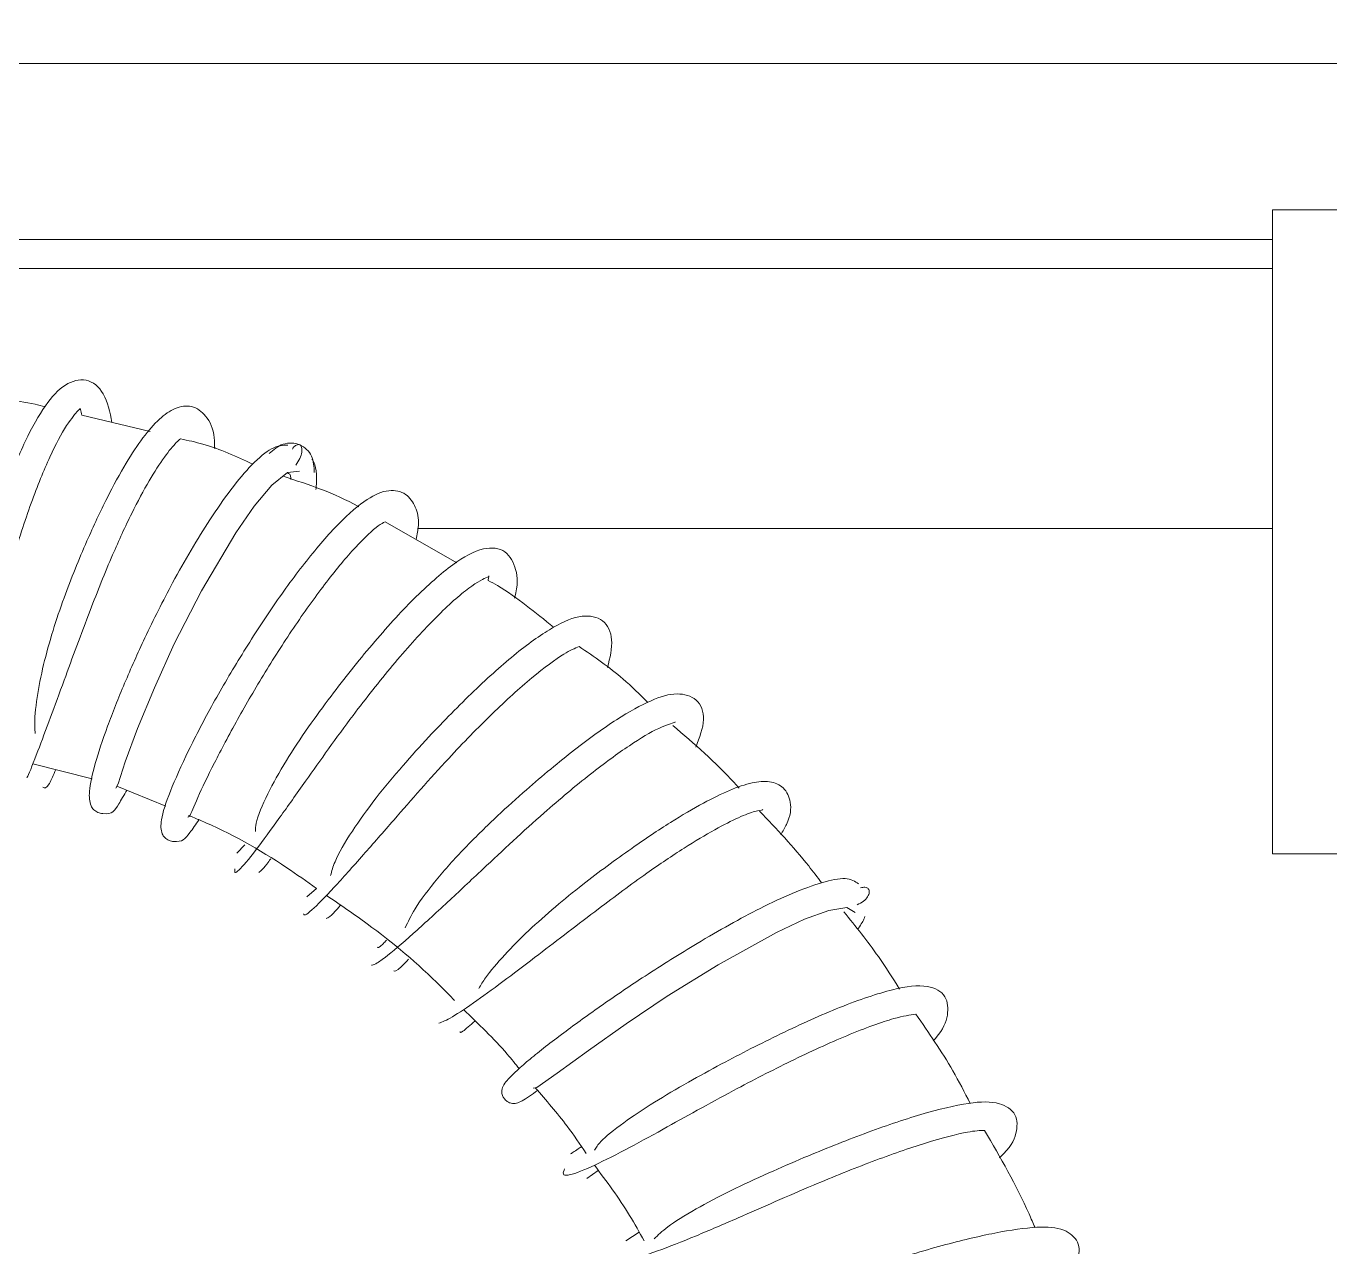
# Model space of a CAD drawing. Extents: x 14808 to 20058, y -13198 to -11680.
# Drawn here: x 15009.18 to 15031.46, y -12990.27 to -12969.41 of the extents above; entities that cross this region are included whole.
import ezdxf

# ---------------------------------------------------------------- set-up
doc = ezdxf.new("R2010")
doc.units = 0
doc.header["$LTSCALE"] = 7
doc.header["$MEASUREMENT"] = 0
doc.layers.get('0').update_dxf_attribs({"color": 2, "linetype": 'CONTINUOUS'})
doc.styles.add('GHS', font='romans', dxfattribs={"bigfont": 'ghs'})
doc.dimstyles.new('STANDARD$7', dxfattribs={"dimtxt": 3.5, "dimasz": 3, "dimexe": 1, "dimexo": 0.0625, "dimgap": 1, "dimtad": 1, "dimdec": 4, "dimzin": 0, "dimdsep": 46, "dimtxsty": 'GHS', "dimcen": 1, "dimclrt": 2, "dimadec": 0, "dimazin": 0, "dimtfac": 1, "dimtdec": 4, "dimtofl": 0, "dimtmove": 0, "dimatfit": 3, "dimfxl": 1, "dimtolj": 1, "dimtzin": 0, "dimarcsym": 0})

# ---------------------------------------------------------------- blocks, each defined once
blk = doc.blocks.new('A$C42703619')
at = {"linetype": 'Continuous', "lineweight": 0}
h = blk.add_hatch(dxfattribs=at)
h.set_pattern_fill('ANSI31', color=2, scale=0.25, style=0)
h.set_pattern_definition([(45, (121.7189, 108.7142), (-0.561266, 0.561266), [])])
edge = h.paths.add_edge_path(flags=0)
edge.add_line((1.361, 15.67), (1, 43.222))
edge.add_line((1, 43.222), (0, 43.222))
edge.add_line((0, 43.222), (0.361, 15.657))
edge.add_arc((5.36, 15.722), 5, 180.75, 270)
edge.add_line((5.36, 10.722), (72.019, 10.722))
edge.add_line((72.019, 10.722), (72.019, 11.722))
edge.add_line((72.019, 11.722), (5.36, 11.722))
edge.add_arc((5.36, 15.722), 4, 180.75, 270, ccw=False)
at = {"color": 7, "linetype": 'Continuous', "lineweight": 15}
for p, q in [((34, 43.222), (78.5, 43.222)), ((78.25, 41.972), (77.5, 41.972)), ((77.5, 41.972), (77.5, 36.472)), ((77.5, 41.472), (43.25, 41.472)), ((67.911, 40.079), (67.326, 40.218)), ((70.533, 38.959), (69.919, 39.309)), ((66.908, 37.241), (67.415, 37.114)), ((67.627, 37.051), (68.045, 36.88)), ((68.72, 36.55), (68.653, 36.478)), ((77.5, 36.472), (85.5, 36.472)), ((69.332, 36.177), (69.25, 36.104)), ((71.642, 33.7), (71.739, 33.767)), ((72.09, 33.239), (71.976, 33.166))]:
    blk.add_line(p, q, dxfattribs=at)
at = {"color": 8, "linetype": 'Continuous', "lineweight": 15}
for p, q in [((43.25, 41.719), (77.5, 41.719)), ((70.199, 39.252), (77.5, 39.252))]:
    blk.add_line(p, q, dxfattribs=at)
at = {"color": 7, "linetype": 'Continuous', "lineweight": 15, "flags": 128}
for points in [[(67.617, 37.033), (67.638, 37.07), (67.699, 37.257), (67.804, 37.544), (67.947, 37.89), (68.117, 38.265), (68.349, 38.719), (68.642, 39.215), (68.8, 39.441), (68.952, 39.621), (69.086, 39.728), (69.187, 39.74), (69.187, 39.74)], [(71.185, 34.471), (71.216, 34.475), (71.388, 34.597), (71.657, 34.793), (71.98, 35.021), (72.33, 35.255), (72.764, 35.525), (73.262, 35.801), (73.501, 35.913), (73.709, 35.989), (73.863, 36.014), (73.936, 35.972), (73.936, 35.972)]]:
    blk.add_lwpolyline(points, dxfattribs=at)
at = {"color": 7, "linetype": 'Continuous', "lineweight": 15}
for points, knots in [([(67.585, 40.156), (67.567, 40.245), (67.531, 40.416), (67.373, 40.546), (67.173, 40.493), (67.014, 40.312), (66.842, 40.01), (66.665, 39.581), (66.519, 39.137), (66.404, 38.727), (66.322, 38.369), (66.269, 38.012), (66.253, 37.728), (66.277, 37.616), (66.285, 37.574)], [0, 0, 0, 0, 0.092267, 0.178205, 0.259955, 0.350757, 0.447389, 0.546623, 0.650735, 0.713071, 0.784116, 0.863012, 0.948904, 1, 1, 1, 1]), ([(67.013, 40.292), (66.985, 40.299), (66.788, 40.347), (66.585, 40.36), (66.411, 40.372)], [0, 0, 0, 0, 0.142677, 1, 1, 1, 1]), ([(66.23, 37.132), (66.233, 37.134), (66.241, 37.138), (66.279, 37.244), (66.346, 37.482), (66.445, 37.871), (66.569, 38.368), (66.713, 38.925), (66.89, 39.472), (67.054, 39.877), (67.197, 40.145), (67.308, 40.274), (67.311, 40.265), (67.312, 40.29), (67.324, 40.227), (67.326, 40.218)], [0, 0, 0, 0, 0.055603, 0.109189, 0.2084, 0.296843, 0.37442, 0.498954, 0.593687, 0.682851, 0.76883, 0.847863, 0.91599, 0.987701, 1, 1, 1, 1]), ([(68.463, 39.932), (68.462, 39.964), (68.458, 40.088), (68.404, 40.211), (68.273, 40.312), (68.121, 40.287), (67.941, 40.157), (67.752, 39.901), (67.539, 39.512), (67.358, 39.124), (67.196, 38.726), (67.075, 38.368), (66.994, 38.077), (66.941, 37.798), (66.919, 37.599), (66.928, 37.519), (66.93, 37.5)], [0, 0, 0, 0, 0.029539, 0.113271, 0.182073, 0.246398, 0.312456, 0.453014, 0.530478, 0.613199, 0.713633, 0.772447, 0.836279, 0.904673, 0.977394, 1, 1, 1, 1]), ([(66.858, 37.12), (66.86, 37.124), (66.876, 37.156), (66.947, 37.335), (67.053, 37.619), (67.202, 38.024), (67.38, 38.51), (67.576, 39.002), (67.75, 39.38), (67.903, 39.665), (68.031, 39.865), (68.129, 39.983), (68.16, 40.008), (68.171, 40.017)], [0, 0, 0, 0, 0.01834, 0.128186, 0.229097, 0.320707, 0.476091, 0.599073, 0.698036, 0.789969, 0.875923, 0.955843, 1, 1, 1, 1]), ([(68.788, 39.801), (68.649, 39.865), (68.449, 39.958), (68.235, 40.003), (68.171, 40.017)], [0, 0, 0, 0, 0.698613, 1, 1, 1, 1]), ([(69.087, 39.964), (69.044, 39.962), (68.961, 39.958), (68.789, 39.813), (68.607, 39.598), (68.378, 39.269), (68.12, 38.832), (67.874, 38.34), (67.686, 37.92), (67.537, 37.546), (67.433, 37.225), (67.386, 37.013), (67.392, 36.904), (67.423, 36.853), (67.461, 36.824), (67.587, 36.799), (67.62, 36.861), (67.688, 36.974), (67.712, 37.016)], [0, 0, 0, 0, 0.078985, 0.152108, 0.219494, 0.281256, 0.387681, 0.472772, 0.544374, 0.618456, 0.695934, 0.774602, 0.832892, 0.852583, 0.866121, 0.878094, 0.955139, 1, 1, 1, 1]), ([(69.314, 39.728), (69.311, 39.778), (69.308, 39.854), (69.25, 39.93), (69.191, 39.97), (69.121, 39.984), (69.024, 39.973), (68.966, 39.924), (68.927, 39.891)], [0, 0, 0, 0, 0.243391, 0.370588, 0.499428, 0.628418, 0.755971, 1, 1, 1, 1]), ([(69.155, 39.793), (69.168, 39.812), (69.195, 39.851), (69.209, 39.904), (69.208, 39.946), (69.191, 39.971), (69.163, 39.967), (69.139, 39.952), (69.128, 39.933), (69.127, 39.93)], [0, 0, 0, 0, 0.1596692, 0.3209039, 0.4833252, 0.6460907, 0.8086389, 0.97055, 1, 1, 1, 1]), ([(69.328, 39.585), (69.329, 39.591), (69.338, 39.703), (69.329, 39.799), (69.297, 39.839), (69.294, 39.841)], [0, 0, 0, 0, 0.054427, 0.937402, 1, 1, 1, 1]), ([(69.693, 39.437), (69.691, 39.438), (69.489, 39.553), (69.267, 39.626), (69.048, 39.697)], [0, 0, 0, 0, 0.010833, 1, 1, 1, 1]), ([(69.084, 39.726), (69.098, 39.721), (69.114, 39.716), (69.113, 39.674), (69.113, 39.671)], [0, 0, 0, 0, 0.918007, 1, 1, 1, 1]), ([(70.183, 39.158), (70.191, 39.2), (70.215, 39.315), (70.185, 39.434), (70.101, 39.562), (69.939, 39.59), (69.76, 39.51), (69.527, 39.308), (69.252, 38.99), (68.966, 38.6), (68.692, 38.176), (68.441, 37.748), (68.227, 37.339), (68.074, 36.992), (67.999, 36.771), (68.002, 36.665), (68.028, 36.615), (68.074, 36.582), (68.181, 36.566), (68.226, 36.616), (68.301, 36.724), (68.328, 36.763)], [0, 0, 0, 0, 0.026443, 0.073466, 0.119715, 0.170041, 0.231891, 0.304471, 0.377831, 0.448953, 0.518186, 0.587476, 0.659197, 0.73381, 0.806938, 0.857774, 0.873855, 0.884096, 0.895281, 0.961905, 1, 1, 1, 1]), ([(68.233, 36.785), (68.237, 36.787), (68.254, 36.792), (68.31, 36.945), (68.449, 37.229), (68.649, 37.61), (68.89, 38.023), (69.154, 38.434), (69.424, 38.81), (69.668, 39.103), (69.853, 39.275), (69.902, 39.3), (69.919, 39.309)], [0, 0, 0, 0, 0.03556, 0.14608, 0.263347, 0.37766, 0.488573, 0.598739, 0.711469, 0.826416, 0.939176, 1, 1, 1, 1]), ([(71.023, 38.655), (71.024, 38.658), (71.056, 38.763), (71.05, 38.894), (70.957, 39.081), (70.744, 39.097), (70.501, 38.958), (70.175, 38.673), (69.811, 38.272), (69.501, 37.882), (69.252, 37.542), (69.06, 37.253), (68.904, 36.971), (68.814, 36.761), (68.811, 36.685), (68.81, 36.663)], [0, 0, 0, 0, 0.002834, 0.089818, 0.167676, 0.251386, 0.355228, 0.466376, 0.57221, 0.675573, 0.736407, 0.805745, 0.882723, 0.9665, 1, 1, 1, 1]), ([(68.636, 36.344), (68.634, 36.329), (68.629, 36.302), (68.676, 36.333), (68.796, 36.477), (69.004, 36.761), (69.28, 37.15), (69.608, 37.614), (69.985, 38.092), (70.328, 38.475), (70.611, 38.737), (70.8, 38.847), (70.806, 38.833), (70.807, 38.861), (70.8, 38.813), (70.799, 38.808)], [0, 0, 0, 0, 0.053771, 0.105682, 0.201947, 0.287838, 0.363182, 0.484054, 0.57724, 0.671353, 0.76906, 0.859185, 0.928318, 0.992336, 1, 1, 1, 1]), ([(71.358, 38.407), (71.203, 38.534), (71.026, 38.681), (70.826, 38.793), (70.799, 38.808)], [0, 0, 0, 0, 0.867706, 1, 1, 1, 1]), ([(71.819, 38.064), (71.839, 38.146), (71.879, 38.303), (71.796, 38.486), (71.592, 38.521), (71.363, 38.422), (71.051, 38.204), (70.679, 37.871), (70.342, 37.528), (70.057, 37.213), (69.827, 36.936), (69.624, 36.653), (69.488, 36.421), (69.463, 36.324), (69.453, 36.287)], [0, 0, 0, 0, 0.088423, 0.168836, 0.249144, 0.345177, 0.44839, 0.550557, 0.654097, 0.715629, 0.785763, 0.863642, 0.948436, 1, 1, 1, 1]), ([(69.221, 35.959), (69.224, 35.953), (69.23, 35.941), (69.305, 35.999), (69.461, 36.158), (69.715, 36.443), (70.044, 36.819), (70.421, 37.252), (70.835, 37.676), (71.18, 37.99), (71.451, 38.19), (71.539, 38.227), (71.577, 38.243)], [0, 0, 0, 0, 0.06524, 0.128125, 0.244572, 0.348368, 0.439516, 0.585878, 0.697909, 0.806951, 0.915894, 1, 1, 1, 1]), ([(72.165, 37.766), (72.095, 37.834), (71.914, 38.011), (71.706, 38.155), (71.577, 38.243)], [0, 0, 0, 0, 0.385271, 1, 1, 1, 1]), ([(72.575, 37.384), (72.606, 37.465), (72.666, 37.622), (72.599, 37.803), (72.407, 37.857), (72.195, 37.792), (71.902, 37.63), (71.536, 37.366), (71.181, 37.071), (70.865, 36.786), (70.601, 36.527), (70.354, 36.253), (70.169, 36.008), (70.115, 35.891), (70.091, 35.841)], [0, 0, 0, 0, 0.0889206, 0.1727789, 0.2503604, 0.3383427, 0.4332665, 0.5316876, 0.6356036, 0.697971, 0.7690723, 0.8479714, 0.9339376, 1, 1, 1, 1]), ([(69.802, 35.522), (69.811, 35.522), (69.829, 35.523), (69.936, 35.597), (70.134, 35.766), (70.434, 36.041), (70.813, 36.397), (71.234, 36.791), (71.671, 37.157), (72.014, 37.407), (72.263, 37.557), (72.398, 37.594), (72.398, 37.598), (72.398, 37.599)], [0, 0, 0, 0, 0.063148, 0.12393, 0.236498, 0.336744, 0.424804, 0.566323, 0.673761, 0.77417, 0.869978, 0.956844, 1, 1, 1, 1]), ([(72.944, 37.032), (72.931, 37.047), (72.758, 37.242), (72.56, 37.412), (72.378, 37.568)], [0, 0, 0, 0, 0.0780185, 1, 1, 1, 1]), ([(66.993, 37.042), (67.008, 37.034), (67.032, 37.022), (67.085, 37.146), (67.105, 37.192)], [0, 0, 0, 0, 0.636569, 1, 1, 1, 1]), ([(73.299, 36.635), (73.317, 36.665), (73.381, 36.776), (73.396, 36.9), (73.337, 37.045), (73.203, 37.098), (73.001, 37.08), (72.721, 36.957), (72.354, 36.742), (72.005, 36.508), (71.66, 36.254), (71.365, 36.015), (71.134, 35.81), (70.931, 35.603), (70.787, 35.434), (70.737, 35.351), (70.719, 35.322)], [0, 0, 0, 0, 0.031558, 0.115684, 0.18081, 0.240655, 0.303352, 0.440041, 0.516301, 0.598195, 0.697916, 0.756301, 0.819615, 0.887536, 0.959827, 1, 1, 1, 1]), ([(68.239, 36.8), (68.272, 36.786), (68.566, 36.668), (68.935, 36.459), (69.248, 36.236), (69.332, 36.176)], [0, 0, 0, 0, 0.085812, 0.754882, 1, 1, 1, 1]), ([(70.379, 35.025), (70.409, 35.036), (70.469, 35.058), (70.687, 35.206), (70.944, 35.394), (71.291, 35.657), (71.707, 35.977), (72.13, 36.293), (72.471, 36.523), (72.738, 36.682), (72.942, 36.786), (73.085, 36.84), (73.149, 36.847), (73.147, 36.85), (73.146, 36.851)], [0, 0, 0, 0, 0.101722, 0.196756, 0.284007, 0.36317, 0.497724, 0.604224, 0.689762, 0.768759, 0.841962, 0.909278, 0.971071, 1, 1, 1, 1]), ([(73.648, 36.225), (73.612, 36.273), (73.449, 36.489), (73.263, 36.685), (73.118, 36.837)], [0, 0, 0, 0, 0.22297, 1, 1, 1, 1]), ([(68.839, 36.313), (68.859, 36.328), (68.882, 36.344), (68.935, 36.421), (68.941, 36.429)], [0, 0, 0, 0, 0.893751, 1, 1, 1, 1]), ([(73.965, 36.215), (73.934, 36.236), (73.874, 36.277), (73.665, 36.236), (73.413, 36.145), (73.063, 35.981), (72.624, 35.735), (72.158, 35.443), (71.767, 35.178), (71.426, 34.932), (71.137, 34.706), (70.97, 34.555), (70.916, 34.478), (70.915, 34.427), (70.923, 34.403), (70.93, 34.391), (70.936, 34.381), (70.95, 34.365), (70.973, 34.348), (71.022, 34.332), (71.081, 34.35), (71.174, 34.417), (71.22, 34.451)], [0, 0, 0, 0, 0.078401, 0.150986, 0.217856, 0.279034, 0.384398, 0.468595, 0.540036, 0.616191, 0.698067, 0.782509, 0.840965, 0.857999, 0.86361, 0.865783, 0.867625, 0.871026, 0.875563, 0.890272, 0.944705, 1, 1, 1, 1]), ([(69.416, 36.118), (69.534, 36.038), (69.878, 35.804), (70.242, 35.497), (70.474, 35.259), (70.513, 35.219)], [0, 0, 0, 0, 0.299592, 0.881112, 1, 1, 1, 1]), ([(73.952, 36.036), (73.972, 36.046), (74.011, 36.066), (74.045, 36.106), (74.06, 36.144), (74.051, 36.175), (74.023, 36.19), (73.995, 36.184), (73.981, 36.182)], [0, 0, 0, 0, 0.168085, 0.337077, 0.50695, 0.677165, 0.847456, 1, 1, 1, 1]), ([(69.415, 35.92), (69.433, 35.926), (69.454, 35.932), (69.529, 36.024), (69.537, 36.034)], [0, 0, 0, 0, 0.895562, 1, 1, 1, 1]), ([(74.315, 35.316), (74.256, 35.41), (74.111, 35.64), (73.94, 35.851), (73.839, 35.977)], [0, 0, 0, 0, 0.407648, 1, 1, 1, 1]), ([(73.956, 35.825), (73.978, 35.858), (74.006, 35.899), (74.015, 35.929), (74.017, 35.936)], [0, 0, 0, 0, 0.78003, 1, 1, 1, 1]), ([(69.931, 35.734), (69.921, 35.723), (69.86, 35.661), (69.856, 35.669), (69.853, 35.675)], [0, 0, 0, 0, 0.168024, 1, 1, 1, 1]), ([(69.994, 35.472), (70.002, 35.468), (70.014, 35.464), (70.098, 35.55), (70.12, 35.573)], [0, 0, 0, 0, 0.73471, 1, 1, 1, 1]), ([(74.603, 34.875), (74.611, 34.884), (74.684, 34.967), (74.735, 35.08), (74.725, 35.275), (74.54, 35.363), (74.268, 35.326), (73.83, 35.179), (73.311, 34.945), (72.859, 34.714), (72.493, 34.514), (72.201, 34.341), (71.938, 34.166), (71.759, 34.022), (71.722, 33.964), (71.707, 33.941)], [0, 0, 0, 0, 0.010413, 0.091566, 0.160912, 0.238687, 0.34401, 0.458619, 0.564881, 0.665574, 0.724452, 0.791622, 0.866227, 0.947621, 1, 1, 1, 1]), ([(70.588, 35.142), (70.717, 35.019), (70.885, 34.858), (71.033, 34.677), (71.067, 34.635)], [0, 0, 0, 0, 0.766397, 1, 1, 1, 1]), ([(71.453, 33.782), (71.446, 33.765), (71.43, 33.73), (71.488, 33.721), (71.65, 33.78), (71.945, 33.929), (72.354, 34.151), (72.845, 34.427), (73.398, 34.711), (73.886, 34.935), (74.284, 35.079), (74.401, 35.095), (74.454, 35.103)], [0, 0, 0, 0, 0.062271, 0.122168, 0.233124, 0.332011, 0.418981, 0.558996, 0.667556, 0.780382, 0.900396, 1, 1, 1, 1]), ([(74.918, 34.34), (74.87, 34.434), (74.734, 34.699), (74.564, 34.944), (74.454, 35.103)], [0, 0, 0, 0, 0.353396, 1, 1, 1, 1]), ([(70.56, 34.954), (70.56, 34.947), (70.56, 34.933), (70.645, 35.008), (70.686, 35.043)], [0, 0, 0, 0, 0.533886, 1, 1, 1, 1]), ([(71.202, 34.473), (71.296, 34.366), (71.451, 34.188), (71.584, 33.991), (71.637, 33.913)], [0, 0, 0, 0, 0.600685, 1, 1, 1, 1]), ([(75.166, 33.874), (75.17, 33.877), (75.257, 33.958), (75.319, 34.064), (75.326, 34.259), (75.158, 34.361), (74.916, 34.353), (74.517, 34.259), (74.024, 34.09), (73.567, 33.908), (73.179, 33.74), (72.857, 33.59), (72.555, 33.431), (72.321, 33.285), (72.25, 33.215), (72.217, 33.183)], [0, 0, 0, 0, 0.003515, 0.094025, 0.16542, 0.239335, 0.336256, 0.44249, 0.544489, 0.644738, 0.703925, 0.771435, 0.846442, 0.928337, 1, 1, 1, 1]), ([(71.919, 33.041), (71.919, 33.028), (71.919, 33.002), (72.01, 33.003), (72.215, 33.064), (72.552, 33.197), (73.004, 33.391), (73.527, 33.624), (74.091, 33.851), (74.553, 34.012), (74.906, 34.104), (75, 34.108), (75.041, 34.11)], [0, 0, 0, 0, 0.064292, 0.126067, 0.24043, 0.342333, 0.431969, 0.576427, 0.687567, 0.798941, 0.913318, 1, 1, 1, 1]), ([(75.472, 33.279), (75.455, 33.318), (75.332, 33.606), (75.176, 33.877), (75.041, 34.11)], [0, 0, 0, 0, 0.136514, 1, 1, 1, 1]), ([(71.596, 33.971), (71.592, 33.968), (71.543, 33.933), (71.523, 33.92), (71.504, 33.908)], [0, 0, 0, 0, 0.078069, 1, 1, 1, 1]), ([(71.707, 33.813), (71.812, 33.673), (71.967, 33.465), (72.092, 33.238), (72.132, 33.165)], [0, 0, 0, 0, 0.67563, 1, 1, 1, 1]), ([(75.675, 32.811), (75.736, 32.872), (75.848, 32.982), (75.86, 33.163), (75.714, 33.28), (75.496, 33.291), (75.144, 33.242), (74.685, 33.132), (74.232, 32.996), (73.828, 32.864), (73.483, 32.74), (73.146, 32.603), (72.856, 32.463), (72.747, 32.388), (72.692, 32.35)], [0, 0, 0, 0, 0.090664, 0.165601, 0.23683, 0.326203, 0.42478, 0.523436, 0.624488, 0.684732, 0.753397, 0.829736, 0.913099, 1, 1, 1, 1])]:
    blk.add_open_spline(points, degree=3, knots=knots, dxfattribs=at)

msp = doc.modelspace()

# ---------------------------------------------------------------- block references
at = {"xscale": 2, "yscale": 2, "zscale": 2}
msp.add_blockref('A$C42703619', (14875.481, -13056.499), dxfattribs=at)

# ---------------------------------------------------------------- leaders
msp.add_leader([(15037.044, -12973.31), (15020.653, -12955.657)], dimstyle='STANDARD$7', override={"dimtxt": 3, "dimexo": 0.3, "dimgap": 2, "dimtad": 0, "dimdec": 1, "dimzin": 8, "dimcen": 0, "dimclrd": 2, "dimclre": 2, "dimazin": 2, "dimtp": 0.1, "dimtfac": 0.5, "dimtdec": 1, "dimfxl": 2.5, "dimarcsym": 1})

doc.saveas('drawing.dxf')
